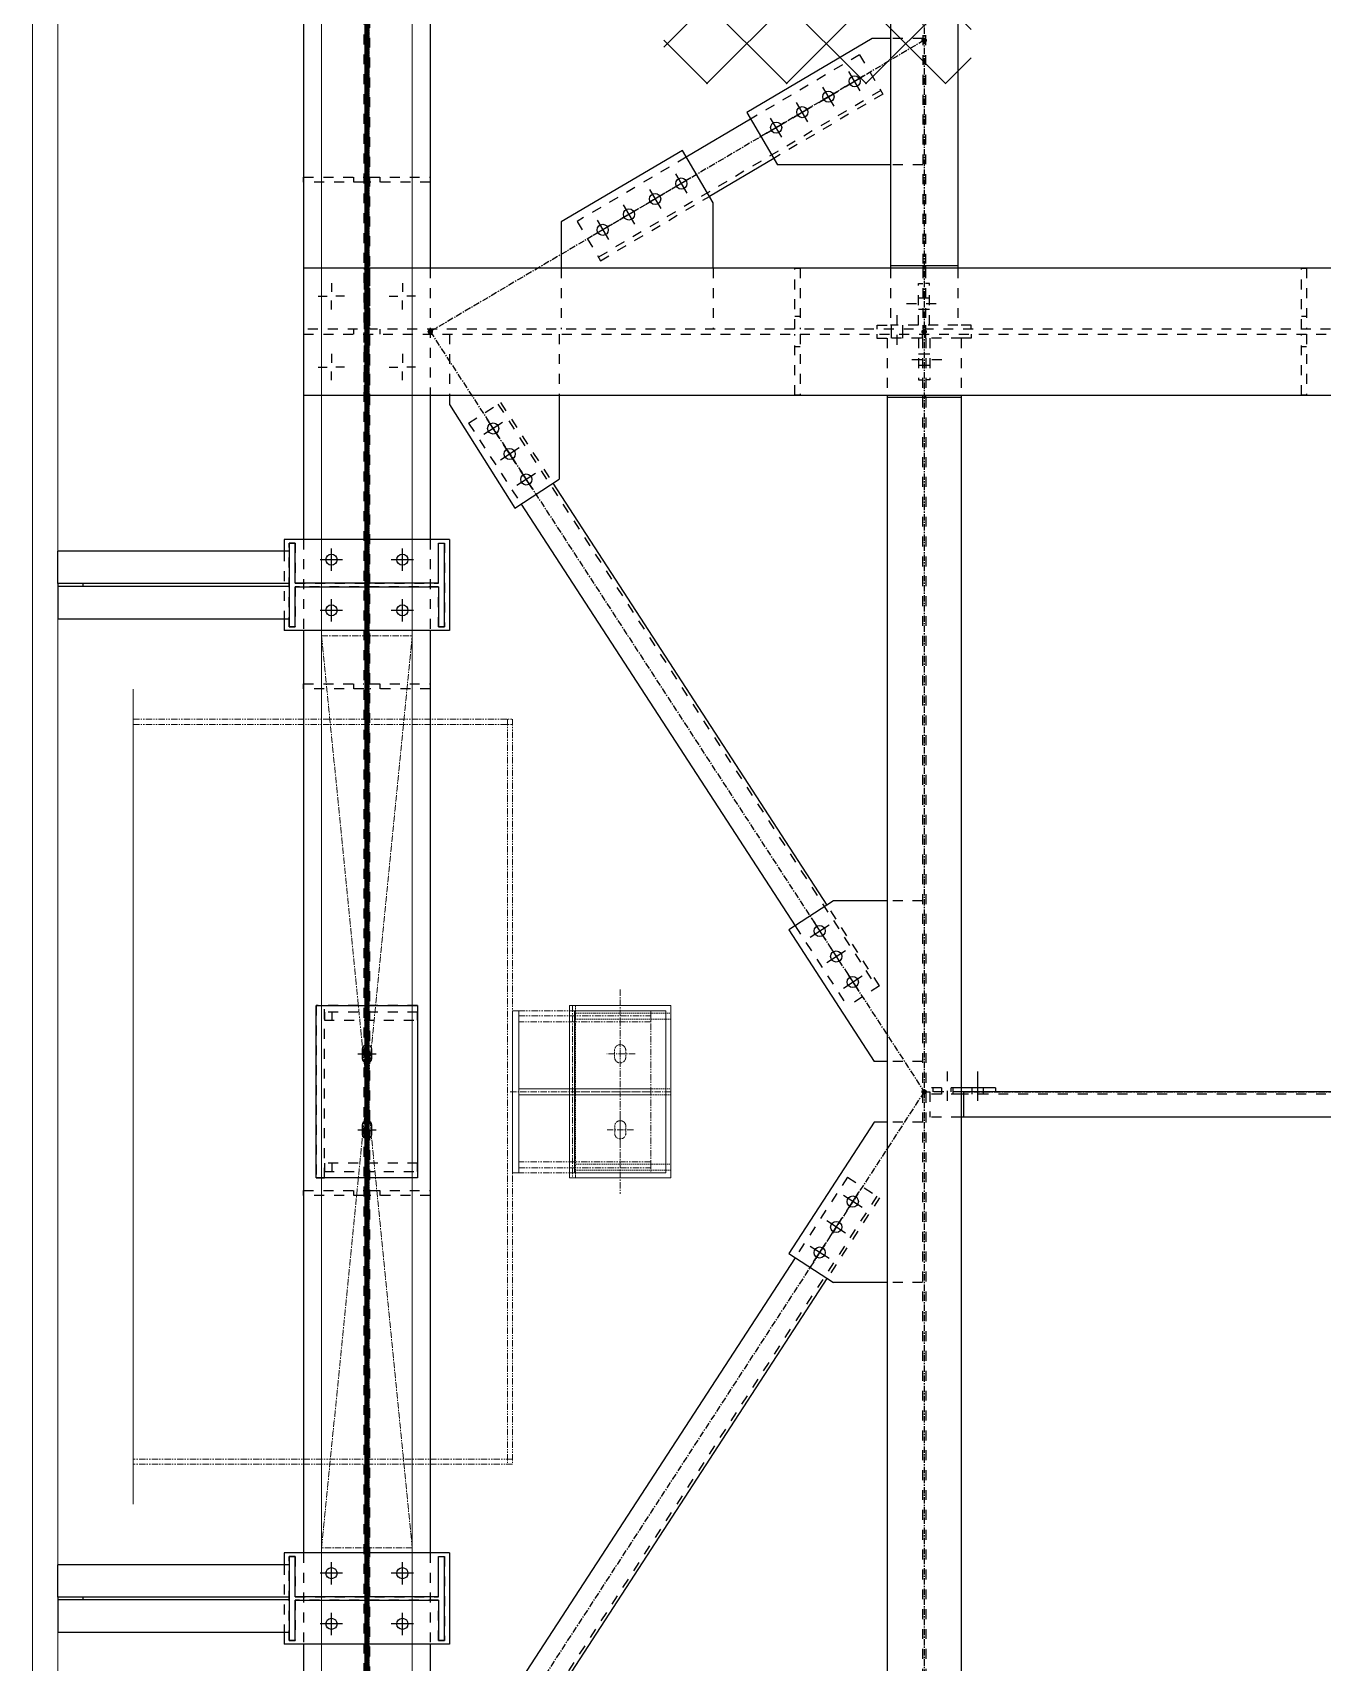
# Model space of a CAD drawing. Header units: inches. Extents: x 209270 to 234360, y -180214 to -150194.
# Drawn here: x 216352 to 218898, y -162690 to -159474 of the extents above; entities that cross this region are included whole.
import ezdxf

# ---------------------------------------------------------------- set-up
doc = ezdxf.new("R2010")
doc.units = ezdxf.units.IN
doc.header["$LTSCALE"] = 10
doc.header["$MEASUREMENT"] = 0
for name, pattern in [('CENTER', [2, 1.25, -0.25, 0.25, -0.25]), ('DXK_LINE_DOT2', [3.9198, 1.9599, -1.9599]), ('DXK_LINE_DOT5', [7.8785, 2.979, -0.9799, 0.9799, -0.9799, 0.9799, -0.9799]), ('HIDDEN', [0.375, 0.25, -0.125]), ('PHANTOM', [2.5, 1.25, -0.25, 0.25, -0.25, 0.25, -0.25])]:
    doc.linetypes.add(name, pattern=pattern)
for name, color, linetype in [('_STR_0', 7, 'Continuous'), ('_STR_1', 7, 'Continuous'), ('_STR_2', 7, 'Continuous'), ('_STR_4', 7, 'Continuous')]:
    doc.layers.add(name, color=color, linetype=linetype)
for name, color, linetype, lineweight in [('CEN', 1, 'CENTER', 9), ('DIM.', 42, 'Continuous', 13), ('handrail', 11, 'FENCELINE1', 9), ('HIDDEN', 3, 'HIDDEN', 9), ('MAIN OBJECT', 2, 'Continuous', 18), ('PANTHOM', 8, 'PHANTOM', 0), ('Sheeting', 4, 'Continuous', 0), ('STR25', 30, 'Continuous', 5), ('STRUC-25HD', 3, 'HIDDEN', 5)]:
    doc.layers.add(name, color=color, linetype=linetype, lineweight=lineweight)
doc.linetypes.add('Amzigzag', pattern='A,0.0001,[136,arial.ttf,S=0.04,R=0,X=0,Y=0],-11', length=11.0001)
doc.linetypes.add('FENCELINE1', pattern='A,0.25,-0.1,[133,arial.ttf,S=0.1,R=0,X=-0.1,Y=0],-0.1,1', length=1.45)

# ---------------------------------------------------------------- blocks, each defined once
blk = doc.blocks.new('A$C0da2686b')
at = {"layer": 'CEN'}
for p, q in [((-89.4, -900), (89.4, 900)), ((-89.4, 900), (89.4, -900))]:
    blk.add_line(p, q, dxfattribs=at)
blk.add_lwpolyline([(-89.4, -900), (-89.4, 900), (89.4, 900), (89.4, -900)], close=True, dxfattribs=at)
blk = doc.blocks.new('A$C3120f6e4')
at = {"layer": 'CEN'}
for p, q in [((0, -100), (0, 100)), ((170, 94), (-170, 94)), ((-75, -26.2), (-75, 26)), ((75, -29.3), (75, 26.1)), ((-48.9, 0), (-101.1, 0)), ((101.1, 0), (48.9, 0))]:
    blk.add_line(p, q, dxfattribs=at)
at = {"layer": 'HIDDEN', "ltscale": 0.2, "elevation": 5435030.5}
for points in [[(-82, -11.1, -1), (-82, 10.9), (-68, 10.9, -1), (-68, -11.1)], [(68, 11.1, 1), (68, -10.9), (82, -10.9, 1), (82, 11.1)]]:
    blk.add_lwpolyline(points, format="xyb", close=True, dxfattribs=at)
at = {"layer": 'STR25', "ltscale": 0.2, "elevation": 5435030.5}
blk.add_lwpolyline([(-170, 100), (170, 100), (170, -100), (-170, -100)], close=True, dxfattribs=at)
at = {"layer": 'STRUC-25HD', "elevation": 5435030.5}
for points in [[(170, 88), (170, 100), (-170, 100), (-170, 88)], [(-143, -100), (-155, -100), (-155, 88), (-143, 88)], [(6, -100), (-6, -100), (-6, 88), (6, 88)], [(155, -100), (143, -100), (143, 88), (155, 88)]]:
    blk.add_lwpolyline(points, close=True, dxfattribs=at)
blk = doc.blocks.new('GridLine-116860372-116902 - 114867')
at = {"layer": '_STR_2', "color": 7, "linetype": 'DXK_LINE_DOT5'}
blk.add_line((217011.9, -165356.7), (217011.9, -153191), dxfattribs=at)
blk = doc.blocks.new('Part-116860372-114947 - 114867')
at = {"layer": '_STR_4', "linetype": 'Continuous'}
for points in [[(218111.9, -158267.7, -1), (218111.9, -158259.7, -1)], [(218111.9, -160067.7, -1), (218111.9, -160059.7, -1)]]:
    blk.add_hatch(color=4, dxfattribs=at).paths.add_polyline_path(points)
at = {"layer": '_STR_1', "color": 6, "linetype": 'DXK_LINE_DOT2'}
for p, q in [((218045.3, -158274.8), (218045.3, -158341.9)), ((218178.5, -158274.8), (218045.3, -158274.8)), ((218109, -158274.8), (218109, -158336.9)), ((218114.7, -158274.8), (218114.7, -158336.9)), ((218178.5, -158274.8), (218178.5, -158336.9)), ((218109, -158341.9), (218109, -159933.7)), ((218114.7, -158341.9), (218114.7, -159933.7)), ((218045.3, -159938.7), (218045.3, -160050.7)), ((218109, -159938.7), (218109, -160050.7)), ((218114.7, -159938.7), (218114.7, -160050.7)), ((218178.5, -159938.7), (218178.5, -160050.7)), ((218178.5, -160050.7), (218045.3, -160050.7))]:
    blk.add_line(p, q, dxfattribs=at)
at = {"layer": '_STR_2', "color": 2, "linetype": 'Continuous'}
for p, q in [((218045.3, -158336.9), (218045.3, -159938.7)), ((218178.5, -158341.9), (218045.3, -158341.9)), ((218109, -158336.9), (218109, -158341.9)), ((218114.7, -158336.9), (218114.7, -158341.9)), ((218178.5, -158336.9), (218178.5, -159938.7)), ((218178.5, -159933.7), (218045.3, -159933.7)), ((218109, -159933.7), (218109, -159938.7)), ((218114.7, -159933.7), (218114.7, -159938.7))]:
    blk.add_line(p, q, dxfattribs=at)
at = {"layer": '_STR_4', "color": 4, "linetype": 'CENTER'}
blk.add_line((218111.9, -158263.7), (218111.9, -160063.7), dxfattribs=at)
at = {"layer": '_STR_4', "color": 4, "linetype": 'Continuous'}
for centre in [(218111.9, -158263.7), (218111.9, -160063.7)]:
    blk.add_circle(centre, 4, dxfattribs=at)
blk = doc.blocks.new('Bolt-116860372-115976 - 114867')
at = {"layer": '_STR_1', "color": 1, "linetype": 'DXK_LINE_DOT2'}
for p, q in [((218087.7, -160118.7), (218155.7, -160118.7)), ((218100.7, -160107.7), (218108.7, -160107.7)), ((218100.7, -160129.7), (218108.7, -160129.7)), ((218108.7, -160107.7), (218115, -160107.7)), ((218108.7, -160129.7), (218115, -160129.7)), ((218115, -160107.7), (218123, -160107.7)), ((218115, -160129.7), (218123, -160129.7))]:
    blk.add_line(p, q, dxfattribs=at)
blk = doc.blocks.new('Part-116860372-157426 - 114867')
at = {"layer": '_STR_1', "color": 6, "linetype": 'DXK_LINE_DOT2'}
for p, q in [((217006.9, -159938.7), (216886.9, -159938.7)), ((216886.9, -159938.7), (216886.9, -160058.7)), ((217856.9, -159938.7), (217016.9, -159938.7)), ((218856.9, -159938.7), (217866.9, -159938.7)), ((219856.9, -159938.7), (218866.9, -159938.7)), ((216886.9, -160068.7), (216886.9, -160188.7)), ((216886.9, -160188.7), (217006.9, -160188.7)), ((217016.9, -160188.7), (217856.9, -160188.7)), ((217866.9, -160188.7), (218856.9, -160188.7)), ((218866.9, -160188.7), (219856.9, -160188.7))]:
    blk.add_line(p, q, dxfattribs=at)
blk = doc.blocks.new('Part-116860372-115975 - 114867')
at = {"layer": '_STR_1', "color": 6, "linetype": 'DXK_LINE_DOT2'}
for p, q in [((218018.7, -160068.7), (218018.7, -160076.7)), ((218108.7, -160076.7), (218108.7, -160068.7)), ((218018.7, -160076.7), (218038.7, -160076.7)), ((218100.7, -160076.7), (218100.7, -160158.7)), ((218100.7, -160158.7), (218108.7, -160158.7))]:
    blk.add_line(p, q, dxfattribs=at)
blk = doc.blocks.new('Part-116860372-114982 - 114867')
at = {"layer": '_STR_4', "linetype": 'Continuous'}
for points in [[(218111.9, -160067.7, -1), (218111.9, -160059.7, -1)], [(218111.9, -163067.7, -1), (218111.9, -163059.7, -1)]]:
    blk.add_hatch(color=4, dxfattribs=at).paths.add_polyline_path(points)
at = {"layer": '_STR_1', "color": 6, "linetype": 'DXK_LINE_DOT2'}
for p, q in [((218185.1, -160076.7), (218038.7, -160076.7)), ((218038.7, -160076.7), (218038.7, -160188.7)), ((218108.7, -160076.7), (218108.7, -160188.7)), ((218115, -160076.7), (218115, -160193.7)), ((218185.1, -160076.7), (218185.1, -160188.7)), ((218108.7, -160193.7), (218108.7, -162944.2)), ((218115, -160193.7), (218115, -162944.2)), ((218038.7, -162949.2), (218038.7, -163049.7)), ((218108.7, -163049.7), (218108.7, -162949.2)), ((218115, -162949.2), (218115, -163049.7)), ((218185.1, -162949.2), (218185.1, -163049.7)), ((218185.1, -163049.7), (218038.7, -163049.7))]:
    blk.add_line(p, q, dxfattribs=at)
at = {"layer": '_STR_2', "color": 2, "linetype": 'Continuous'}
for p, q in [((218038.7, -160188.7), (218038.7, -162949.2)), ((218185.1, -160193.7), (218038.7, -160193.7)), ((218108.7, -160188.7), (218108.7, -160193.7)), ((218115, -160193.7), (218115, -160188.7)), ((218185.1, -160188.7), (218185.1, -162949.2)), ((218185.1, -162944.2), (218038.7, -162944.2)), ((218108.7, -162944.2), (218108.7, -162949.2)), ((218115, -162944.2), (218115, -162949.2))]:
    blk.add_line(p, q, dxfattribs=at)
at = {"layer": '_STR_4', "color": 4, "linetype": 'CENTER'}
blk.add_line((218111.9, -160063.7), (218111.9, -163063.7), dxfattribs=at)
at = {"layer": '_STR_4', "color": 4, "linetype": 'Continuous'}
for centre in [(218111.9, -160063.7), (218111.9, -163063.7)]:
    blk.add_circle(centre, 4, dxfattribs=at)
blk = doc.blocks.new('Bolt-116860372-157446 - 114867')
at = {"layer": '_STR_2', "color": 1, "linetype": 'Continuous'}
for p, q in [((216963.9, -160513.7), (216919.9, -160513.7)), ((216941.9, -160535.7), (216941.9, -160491.7)), ((217103.9, -160513.7), (217059.9, -160513.7)), ((217081.9, -160535.7), (217081.9, -160491.7)), ((216963.9, -160613.7), (216919.9, -160613.7)), ((216941.9, -160635.7), (216941.9, -160591.7)), ((217103.9, -160613.7), (217059.9, -160613.7)), ((217081.9, -160635.7), (217081.9, -160591.7))]:
    blk.add_line(p, q, dxfattribs=at)
for centre in [(216941.9, -160513.7), (217081.9, -160513.7), (216941.9, -160613.7), (217081.9, -160613.7)]:
    blk.add_circle(centre, 11, dxfattribs=at)
blk = doc.blocks.new('Part-116860372-149920 - 114867')
at = {"layer": '_STR_1', "color": 6, "linetype": 'DXK_LINE_DOT2'}
for p, q in [((217856.9, -160058.7), (217856.9, -159938.7)), ((217856.9, -159938.7), (217866.9, -159938.7)), ((217866.9, -159938.7), (217866.9, -160058.7)), ((217866.9, -160033.7), (217856.9, -160033.7))]:
    blk.add_line(p, q, dxfattribs=at)
blk = doc.blocks.new('Part-116860372-115030 - 114867')
at = {"layer": '_STR_4', "linetype": 'Continuous'}
for points in [[(218111.9, -161567.7, -1), (218111.9, -161559.7, -1)], [(219211.9, -161567.7, -1), (219211.9, -161559.7, -1)]]:
    blk.add_hatch(color=4, dxfattribs=at).paths.add_polyline_path(points)
at = {"layer": '_STR_1', "color": 6, "linetype": 'DXK_LINE_DOT2'}
for p, q in [((218123, -161563.7), (218123, -161613.7)), ((218190.1, -161563.7), (218123, -161563.7)), ((218185.1, -161568.7), (218123, -161568.7)), ((219140.3, -161568.7), (218190.1, -161568.7)), ((219140.3, -161563.7), (219201, -161563.7)), ((219201, -161568.7), (219145.3, -161568.7)), ((219201, -161563.7), (219201, -161613.7)), ((218185.1, -161613.7), (218123, -161613.7)), ((219201, -161613.7), (219145.3, -161613.7))]:
    blk.add_line(p, q, dxfattribs=at)
at = {"layer": '_STR_2', "color": 2, "linetype": 'Continuous'}
for p, q in [((218190.1, -161568.7), (218185.1, -161568.7)), ((219140.3, -161563.7), (218190.1, -161563.7)), ((218190.1, -161613.7), (218190.1, -161563.7)), ((219140.3, -161563.7), (219140.3, -161613.7)), ((219145.3, -161568.7), (219140.3, -161568.7)), ((219145.3, -161613.7), (218185.1, -161613.7))]:
    blk.add_line(p, q, dxfattribs=at)
at = {"layer": '_STR_4', "color": 4, "linetype": 'CENTER'}
for p, q in [((218111.9, -161563.7), (218123, -161563.7)), ((218190.1, -161563.7), (219140.3, -161563.7)), ((219201, -161563.7), (219211.9, -161563.7))]:
    blk.add_line(p, q, dxfattribs=at)
at = {"layer": '_STR_4', "color": 4, "linetype": 'Continuous'}
for centre in [(218111.9, -161563.7), (219211.9, -161563.7)]:
    blk.add_circle(centre, 4, dxfattribs=at)
blk = doc.blocks.new('Part-116860372-115078 - 114867')
at = {"layer": '_STR_4', "linetype": 'Continuous'}
for points in [[(218111.9, -161567.7, -1), (218111.9, -161559.7, -1)], [(217136.9, -163067.7, -1), (217136.9, -163059.7, -1)]]:
    blk.add_hatch(color=4, dxfattribs=at).paths.add_polyline_path(points)
at = {"layer": '_STR_1', "color": 6, "linetype": 'DXK_LINE_DOT2'}
for p, q in [((217960.8, -161731.9), (217857.2, -161891.2)), ((217960.8, -161731.9), (218023.7, -161772.8)), ((218018.6, -161769.5), (217263.7, -162930.9)), ((218023.7, -161772.8), (217920.1, -161932.1)), ((217309.4, -162734), (217205.9, -162893.3)), ((217268.7, -162934.2), (217372.3, -162774.9)), ((217268.7, -162934.2), (217205.9, -162893.3))]:
    blk.add_line(p, q, dxfattribs=at)
at = {"layer": '_STR_2', "color": 2, "linetype": 'Continuous'}
for p, q in [((217857.2, -161891.2), (217309.4, -162734)), ((217920.1, -161932.1), (217372.3, -162774.9))]:
    blk.add_line(p, q, dxfattribs=at)
at = {"layer": '_STR_4', "color": 4, "linetype": 'CENTER'}
blk.add_line((218111.9, -161563.7), (217136.9, -163063.7), dxfattribs=at)
at = {"layer": '_STR_4', "color": 4, "linetype": 'Continuous'}
for centre in [(218111.9, -161563.7), (217136.9, -163063.7)]:
    blk.add_circle(centre, 4, dxfattribs=at)
blk = doc.blocks.new('Part-116860372-115079 - 114867')
at = {"layer": '_STR_4', "linetype": 'Continuous'}
for points in [[(217136.9, -160067.7, -1), (217136.9, -160059.7, -1)], [(218111.9, -161567.7, -1), (218111.9, -161559.7, -1)]]:
    blk.add_hatch(color=4, dxfattribs=at).paths.add_polyline_path(points)
at = {"layer": '_STR_1', "color": 6, "linetype": 'DXK_LINE_DOT2'}
for p, q in [((217212.7, -160244.6), (217275.6, -160203.7)), ((217270.5, -160207), (218018.6, -161357.9)), ((217275.6, -160203.7), (217379.1, -160363)), ((217212.7, -160244.6), (217316.2, -160403.9)), ((218023.7, -161354.6), (217920.1, -161195.3)), ((217857.2, -161236.2), (217960.8, -161395.5)), ((218023.7, -161354.6), (217960.8, -161395.5))]:
    blk.add_line(p, q, dxfattribs=at)
at = {"layer": '_STR_2', "color": 2, "linetype": 'Continuous'}
for p, q in [((217379.1, -160363), (217920.1, -161195.3)), ((217316.2, -160403.9), (217857.2, -161236.2))]:
    blk.add_line(p, q, dxfattribs=at)
at = {"layer": '_STR_4', "color": 4, "linetype": 'CENTER'}
blk.add_line((217136.9, -160063.7), (218111.9, -161563.7), dxfattribs=at)
at = {"layer": '_STR_4', "color": 4, "linetype": 'Continuous'}
for centre in [(217136.9, -160063.7), (218111.9, -161563.7)]:
    blk.add_circle(centre, 4, dxfattribs=at)
blk = doc.blocks.new('Part-116860372-115106 - 114867')
at = {"layer": '_STR_4', "linetype": 'Continuous'}
for points in [[(218111.9, -159492.7, -1), (218111.9, -159484.7, -1)], [(217136.9, -160067.7, -1), (217136.9, -160059.7, -1)]]:
    blk.add_hatch(color=4, dxfattribs=at).paths.add_polyline_path(points)
at = {"layer": '_STR_1', "color": 6, "linetype": 'DXK_LINE_DOT2'}
for p, q in [((217984.5, -159517.3), (217769.2, -159644.3)), ((217984.5, -159517.3), (218030.3, -159594.9)), ((218026.2, -159588), (217468.6, -159916.8)), ((218030.3, -159594.9), (217814.9, -159721.9)), ((217642.3, -159719.2), (217427, -159846.2)), ((217472.7, -159923.7), (217688, -159796.7)), ((217427, -159846.2), (217472.7, -159923.7))]:
    blk.add_line(p, q, dxfattribs=at)
at = {"layer": '_STR_2', "color": 2, "linetype": 'Continuous'}
for p, q in [((217769.2, -159644.3), (217642.3, -159719.2)), ((217814.9, -159721.9), (217688, -159796.7))]:
    blk.add_line(p, q, dxfattribs=at)
at = {"layer": '_STR_4', "color": 4, "linetype": 'CENTER'}
blk.add_line((218111.9, -159488.7), (217136.9, -160063.7), dxfattribs=at)
at = {"layer": '_STR_4', "color": 4, "linetype": 'Continuous'}
for centre in [(218111.9, -159488.7), (217136.9, -160063.7)]:
    blk.add_circle(centre, 4, dxfattribs=at)
blk = doc.blocks.new('Part-116860372-115112 - 114867')
at = {"layer": '_STR_2', "color": 2, "linetype": 'Continuous'}
for p, q in [((216886.9, -159938.7), (216886.9, -160188.7)), ((225381.9, -159938.7), (216886.9, -159938.7)), ((216886.9, -160188.7), (223004.9, -160188.7))]:
    blk.add_line(p, q, dxfattribs=at)
blk = doc.blocks.new('Part-116860372-115114 - 114867')
at = {"layer": '_STR_1', "color": 6, "linetype": 'DXK_LINE_DOT2'}
for p, q in [((225381.9, -160058.7), (216886.9, -160058.7)), ((216886.9, -160058.7), (216886.9, -160068.7)), ((216886.9, -160068.7), (225381.9, -160068.7))]:
    blk.add_line(p, q, dxfattribs=at)
blk = doc.blocks.new('Part-116860372-115137 - 114867')
at = {"layer": '_STR_4', "linetype": 'Continuous'}
blk.add_hatch(color=4, dxfattribs=at).paths.add_polyline_path([(217011.9, -160567.7, -1), (217011.9, -160559.7, -1)])
at = {"layer": '_STR_1', "color": 6, "linetype": 'DXK_LINE_DOT2'}
for p, q in [((216858.6, -160646.5), (216858.6, -160480.8)), ((216858.6, -160480.8), (216870.4, -160480.8)), ((216870.4, -160480.8), (216870.4, -160560.3)), ((217153.4, -160560.3), (217153.4, -160480.8)), ((217153.4, -160480.8), (217165.2, -160480.8)), ((217165.2, -160480.8), (217165.2, -160646.5)), ((216870.4, -160560.3), (217153.4, -160560.3)), ((217153.4, -160567), (216870.4, -160567)), ((216870.4, -160567), (216870.4, -160646.5)), ((217153.4, -160646.5), (217153.4, -160567)), ((216870.4, -160646.5), (216858.6, -160646.5)), ((217165.2, -160646.5), (217153.4, -160646.5))]:
    blk.add_line(p, q, dxfattribs=at)
at = {"layer": '_STR_2', "color": 2, "linetype": 'Continuous'}
for p, q in [((216870.4, -160480.8), (216858.6, -160480.8)), ((216858.6, -160480.8), (216858.6, -160646.5)), ((216870.4, -160560.3), (216870.4, -160480.8)), ((217153.4, -160560.3), (217153.4, -160480.8)), ((217153.4, -160480.8), (217165.2, -160480.8)), ((217165.2, -160646.5), (217165.2, -160480.8)), ((217153.4, -160560.3), (216870.4, -160560.3)), ((216870.4, -160646.5), (216870.4, -160567)), ((216870.4, -160567), (217153.4, -160567)), ((217153.4, -160567), (217153.4, -160646.5)), ((216858.6, -160646.5), (216870.4, -160646.5)), ((217153.4, -160646.5), (217165.2, -160646.5))]:
    blk.add_line(p, q, dxfattribs=at)
at = {"layer": '_STR_4', "color": 4, "linetype": 'CENTER'}
blk.add_line((217011.9, -160563.7), (217011.9, -160563.7), dxfattribs=at)
at = {"layer": '_STR_4', "color": 4, "linetype": 'Continuous'}
blk.add_circle((217011.9, -160563.7), 4, dxfattribs=at)
blk = doc.blocks.new('Part-116860372-115138 - 114867')
at = {"layer": '_STR_4', "linetype": 'Continuous'}
blk.add_hatch(color=4, dxfattribs=at).paths.add_polyline_path([(217011.9, -162567.7, -1), (217011.9, -162559.7, -1)])
at = {"layer": '_STR_1', "color": 6, "linetype": 'DXK_LINE_DOT2'}
for p, q in [((216858.6, -162646.5), (216858.6, -162480.8)), ((216858.6, -162480.8), (216870.4, -162480.8)), ((216870.4, -162480.8), (216870.4, -162560.3)), ((217153.4, -162560.3), (217153.4, -162480.8)), ((217153.4, -162480.8), (217165.2, -162480.8)), ((217165.2, -162480.8), (217165.2, -162646.5)), ((216870.4, -162560.3), (217153.4, -162560.3)), ((217153.4, -162567), (216870.4, -162567)), ((216870.4, -162567), (216870.4, -162646.5)), ((217153.4, -162646.5), (217153.4, -162567)), ((216870.4, -162646.5), (216858.6, -162646.5)), ((217165.2, -162646.5), (217153.4, -162646.5))]:
    blk.add_line(p, q, dxfattribs=at)
at = {"layer": '_STR_2', "color": 2, "linetype": 'Continuous'}
for p, q in [((216870.4, -162480.8), (216858.6, -162480.8)), ((216858.6, -162480.8), (216858.6, -162646.5)), ((216870.4, -162560.3), (216870.4, -162480.8)), ((217153.4, -162560.3), (217153.4, -162480.8)), ((217153.4, -162480.8), (217165.2, -162480.8)), ((217165.2, -162646.5), (217165.2, -162480.8)), ((217153.4, -162560.3), (216870.4, -162560.3)), ((216870.4, -162646.5), (216870.4, -162567)), ((216870.4, -162567), (217153.4, -162567)), ((217153.4, -162567), (217153.4, -162646.5)), ((216858.6, -162646.5), (216870.4, -162646.5)), ((217153.4, -162646.5), (217165.2, -162646.5))]:
    blk.add_line(p, q, dxfattribs=at)
at = {"layer": '_STR_4', "color": 4, "linetype": 'CENTER'}
blk.add_line((217011.9, -162563.7), (217011.9, -162563.7), dxfattribs=at)
at = {"layer": '_STR_4', "color": 4, "linetype": 'Continuous'}
blk.add_circle((217011.9, -162563.7), 4, dxfattribs=at)
blk = doc.blocks.new('Part-116860372-116307 - 114867')
at = {"layer": '_STR_1', "color": 6, "linetype": 'DXK_LINE_DOT2'}
for p, q in [((218109, -159485.2), (218045.3, -159485.2)), ((218109, -159734.8), (218045.3, -159734.8))]:
    blk.add_line(p, q, dxfattribs=at)
at = {"layer": '_STR_2', "color": 2, "linetype": 'Continuous'}
for p, q in [((218009.6, -159485.2), (217761.6, -159631.4)), ((218045.3, -159485.2), (218009.6, -159485.2)), ((217761.6, -159631.4), (217822.5, -159734.8)), ((218045.3, -159734.8), (217822.5, -159734.8))]:
    blk.add_line(p, q, dxfattribs=at)
blk = doc.blocks.new('Part-116860372-157457 - 114867')
at = {"layer": '_STR_1', "color": 6, "linetype": 'DXK_LINE_DOT2'}
for p, q in [((217111.9, -161393.7), (216911.9, -161393.7)), ((216911.9, -161393.7), (216911.9, -161733.7)), ((217111.9, -161393.7), (217111.9, -161733.7)), ((217111.9, -161733.7), (216911.9, -161733.7))]:
    blk.add_line(p, q, dxfattribs=at)
blk = doc.blocks.new('Part-116860372-115979 - 114867')
at = {"layer": '_STR_1', "color": 6, "linetype": 'DXK_LINE_DOT2'}
for p, q in [((218101, -160050.7), (218101, -159968.7)), ((218101, -159968.7), (218109, -159968.7)), ((218019, -160058.7), (218019, -160050.7)), ((218019, -160050.7), (218045.3, -160050.7)), ((218109, -160050.7), (218109, -160058.7))]:
    blk.add_line(p, q, dxfattribs=at)
blk = doc.blocks.new('Part-116860372-149919 - 114867')
at = {"layer": '_STR_1', "color": 6, "linetype": 'DXK_LINE_DOT2'}
for p, q in [((218856.9, -160188.7), (218856.9, -160068.7)), ((218866.9, -160068.7), (218866.9, -160188.7)), ((218866.9, -160093.7), (218856.9, -160093.7)), ((218866.9, -160188.7), (218856.9, -160188.7))]:
    blk.add_line(p, q, dxfattribs=at)
blk = doc.blocks.new('Part-116860372-154700 - 114867')
at = {"layer": '_STR_2', "color": 2, "linetype": 'Continuous'}
for p, q in [((216401.9, -162560.8), (216401.9, -162497.1)), ((216858.6, -162497.1), (216401.9, -162497.1)), ((216858.6, -162560.8), (216401.9, -162560.8)), ((216401.9, -162560.8), (216401.9, -162630.3)), ((216858.6, -162566.5), (216401.9, -162566.5)), ((216451.9, -162566.5), (216451.9, -162560.8)), ((216401.9, -162630.3), (216858.6, -162630.3))]:
    blk.add_line(p, q, dxfattribs=at)
blk = doc.blocks.new('Part-116860372-157460 - 114867')
at = {"layer": '_STR_1', "color": 6, "linetype": 'DXK_LINE_DOT2'}
for p, q in [((217017.9, -161758.7), (217136.9, -161758.7)), ((217136.9, -161768.7), (217017.9, -161768.7)), ((217037.9, -161768.7), (217037.9, -161758.7)), ((217136.9, -161758.7), (217136.9, -161768.7))]:
    blk.add_line(p, q, dxfattribs=at)
blk = doc.blocks.new('Part-116860372-116334 - 114867')
at = {"layer": '_STR_1', "color": 6, "linetype": 'DXK_LINE_DOT2'}
for p, q in [((217395.6, -159938.7), (217395.6, -160058.7)), ((217695.6, -159938.7), (217695.6, -160058.7))]:
    blk.add_line(p, q, dxfattribs=at)
at = {"layer": '_STR_2', "color": 2, "linetype": 'Continuous'}
for p, q in [((217634.7, -159706.2), (217395.6, -159847.2)), ((217695.6, -159809.6), (217634.7, -159706.2)), ((217695.6, -159938.7), (217695.6, -159809.6)), ((217395.6, -159847.2), (217395.6, -159938.7))]:
    blk.add_line(p, q, dxfattribs=at)
blk = doc.blocks.new('Part-116860372-115645 - 114867')
at = {"layer": '_STR_1', "color": 6, "linetype": 'DXK_LINE_DOT2'}
for p, q in [((218185.1, -161555.7), (218115, -161555.7)), ((218130, -161563.7), (218130, -161555.7)), ((218165, -161563.7), (218165, -161555.7))]:
    blk.add_line(p, q, dxfattribs=at)
at = {"layer": '_STR_2', "color": 2, "linetype": 'Continuous'}
for p, q in [((218253, -161555.7), (218185.1, -161555.7)), ((218190.1, -161563.7), (218185.1, -161563.7)), ((218253, -161555.7), (218253, -161563.7))]:
    blk.add_line(p, q, dxfattribs=at)
blk = doc.blocks.new('Bolt-116860372-115646 - 114867')
at = {"layer": '_STR_1', "color": 1, "linetype": 'DXK_LINE_DOT2'}
for p, q in [((218158, -161581.7), (218158, -161523.7)), ((218147, -161563.7), (218147, -161555.7)), ((218147, -161568.7), (218147, -161563.7)), ((218169, -161563.7), (218169, -161555.7)), ((218169, -161568.7), (218169, -161563.7))]:
    blk.add_line(p, q, dxfattribs=at)
at = {"layer": '_STR_2', "color": 1, "linetype": 'Continuous'}
for p, q in [((218218, -161581.7), (218218, -161523.7)), ((218207, -161563.7), (218207, -161555.7)), ((218207, -161568.7), (218207, -161563.7)), ((218229, -161563.7), (218229, -161555.7)), ((218229, -161568.7), (218229, -161563.7))]:
    blk.add_line(p, q, dxfattribs=at)
blk = doc.blocks.new('Bolt-116860372-116308 - 114867')
at = {"layer": '_STR_2', "color": 1, "linetype": 'Continuous'}
for p, q in [((217985.9, -159588.5), (217963.5, -159550.6)), ((217904.1, -159611.2), (217942, -159588.9)), ((217934.2, -159619), (217911.9, -159581.1)), ((217955.8, -159580.7), (217993.7, -159558.4)), ((217852.4, -159641.7), (217890.3, -159619.4)), ((217882.5, -159649.5), (217860.2, -159611.6)), ((217800.7, -159672.2), (217838.6, -159649.8)), ((217830.8, -159680), (217808.5, -159642.1))]:
    blk.add_line(p, q, dxfattribs=at)
for centre in [(217923, -159600), (217974.7, -159569.6), (217871.3, -159630.5), (217819.7, -159661)]:
    blk.add_circle(centre, 11, dxfattribs=at)
blk = doc.blocks.new('Part-116860372-116340 - 114867')
at = {"layer": '_STR_1', "color": 6, "linetype": 'DXK_LINE_DOT2'}
for p, q in [((218108.7, -161187.1), (218038.7, -161187.1)), ((218108.7, -161504), (218038.7, -161504))]:
    blk.add_line(p, q, dxfattribs=at)
at = {"layer": '_STR_2', "color": 2, "linetype": 'Continuous'}
for p, q in [((217932.7, -161187.1), (217844.7, -161244.3)), ((218038.7, -161187.1), (217932.7, -161187.1)), ((217844.7, -161244.3), (218012.9, -161504)), ((218038.7, -161504), (218012.9, -161504))]:
    blk.add_line(p, q, dxfattribs=at)
blk = doc.blocks.new('Part-116860372-157357 - 114867')
at = {"layer": '_STR_2', "color": 2, "linetype": 'Continuous'}
for p, q in [((216911.9, -161393.7), (217111.9, -161393.7)), ((216911.9, -161733.7), (216911.9, -161393.7)), ((217111.9, -161393.7), (217111.9, -161733.7)), ((217111.9, -161733.7), (216911.9, -161733.7))]:
    blk.add_line(p, q, dxfattribs=at)
blk = doc.blocks.new('Part-116860372-115974 - 114867')
at = {"layer": '_STR_1', "color": 6, "linetype": 'DXK_LINE_DOT2'}
for p, q in [((218115, -160076.7), (218115, -160068.7)), ((218205, -160068.7), (218205, -160076.7)), ((218123, -160076.7), (218123, -160158.7)), ((218205, -160076.7), (218185.1, -160076.7)), ((218123, -160158.7), (218115, -160158.7))]:
    blk.add_line(p, q, dxfattribs=at)
blk = doc.blocks.new('Bolt-116860372-115977 - 114867')
at = {"layer": '_STR_1', "color": 1, "linetype": 'DXK_LINE_DOT2'}
for p, q in [((218058.7, -160089.7), (218058.7, -160016.7)), ((218047.7, -160058.7), (218047.7, -160050.7)), ((218047.7, -160068.7), (218047.7, -160058.7)), ((218047.7, -160076.7), (218047.7, -160068.7)), ((218069.7, -160058.7), (218069.7, -160050.7)), ((218069.7, -160068.7), (218069.7, -160058.7)), ((218069.7, -160076.7), (218069.7, -160068.7))]:
    blk.add_line(p, q, dxfattribs=at)
blk = doc.blocks.new('Part-116860372-115980 - 114867')
at = {"layer": '_STR_1', "color": 6, "linetype": 'DXK_LINE_DOT2'}
for p, q in [((218122.7, -159968.7), (218114.7, -159968.7)), ((218122.7, -160050.7), (218122.7, -159968.7)), ((218114.7, -160050.7), (218114.7, -160058.7)), ((218204.7, -160050.7), (218178.5, -160050.7)), ((218204.7, -160058.7), (218204.7, -160050.7))]:
    blk.add_line(p, q, dxfattribs=at)
blk = doc.blocks.new('Bolt-116860372-115981 - 114867')
at = {"layer": '_STR_1', "color": 1, "linetype": 'DXK_LINE_DOT2'}
for p, q in [((218109, -159997.7), (218101, -159997.7)), ((218114.7, -159997.7), (218109, -159997.7)), ((218122.7, -159997.7), (218114.7, -159997.7)), ((218135.7, -160008.7), (218067.7, -160008.7)), ((218109, -160019.7), (218101, -160019.7)), ((218114.7, -160019.7), (218109, -160019.7)), ((218122.7, -160019.7), (218114.7, -160019.7))]:
    blk.add_line(p, q, dxfattribs=at)
blk = doc.blocks.new('Part-116860372-149894 - 114867')
at = {"layer": '_STR_1', "color": 6, "linetype": 'DXK_LINE_DOT2'}
for p, q in [((217006.9, -160188.7), (217006.9, -160068.7)), ((217016.9, -160068.7), (217016.9, -160188.7)), ((217016.9, -160093.7), (217006.9, -160093.7)), ((217016.9, -160188.7), (217006.9, -160188.7))]:
    blk.add_line(p, q, dxfattribs=at)
blk = doc.blocks.new('Part-116860372-116337 - 114867')
at = {"layer": '_STR_1', "color": 6, "linetype": 'DXK_LINE_DOT2'}
for p, q in [((217174.8, -160068.7), (217174.8, -160188.7)), ((217391.7, -160068.7), (217391.7, -160188.7))]:
    blk.add_line(p, q, dxfattribs=at)
at = {"layer": '_STR_2', "color": 2, "linetype": 'Continuous'}
for p, q in [((217174.8, -160188.7), (217174.8, -160207.2)), ((217391.7, -160188.7), (217391.7, -160354.8)), ((217174.8, -160207.2), (217303.7, -160412)), ((217303.7, -160412), (217391.7, -160354.8))]:
    blk.add_line(p, q, dxfattribs=at)
blk = doc.blocks.new('Bolt-116860372-116341 - 114867')
at = {"layer": '_STR_2', "color": 1, "linetype": 'Continuous'}
for p, q in [((217893.7, -161228), (217917.6, -161264.9)), ((217887.2, -161258.4), (217924.1, -161234.4)), ((217919.9, -161308.7), (217956.8, -161284.8)), ((217926.4, -161278.3), (217950.3, -161315.2)), ((217952.6, -161359), (217989.5, -161335.1)), ((217959.1, -161328.6), (217983, -161365.5))]:
    blk.add_line(p, q, dxfattribs=at)
for centre in [(217905.6, -161246.4), (217938.3, -161296.7), (217971, -161347.1)]:
    blk.add_circle(centre, 11, dxfattribs=at)
blk = doc.blocks.new('Part-116860372-149918 - 114867')
at = {"layer": '_STR_1', "color": 6, "linetype": 'DXK_LINE_DOT2'}
for p, q in [((218856.9, -160058.7), (218856.9, -159938.7)), ((218856.9, -159938.7), (218866.9, -159938.7)), ((218866.9, -159938.7), (218866.9, -160058.7)), ((218866.9, -160033.7), (218856.9, -160033.7))]:
    blk.add_line(p, q, dxfattribs=at)
blk = doc.blocks.new('Bolt-116860372-116335 - 114867')
at = {"layer": '_STR_2', "color": 1, "linetype": 'Continuous'}
for p, q in [((217651.4, -159760.2), (217613.5, -159782.6)), ((217621.3, -159752.5), (217643.6, -159790.4)), ((217517.9, -159813.4), (217540.3, -159851.3)), ((217599.7, -159790.7), (217561.8, -159813.1)), ((217569.6, -159782.9), (217592, -159820.8)), ((217466.3, -159843.9), (217488.6, -159881.8)), ((217548.1, -159821.2), (217510.2, -159843.5)), ((217496.4, -159851.7), (217458.5, -159874))]:
    blk.add_line(p, q, dxfattribs=at)
for centre in [(217632.5, -159771.4), (217580.8, -159801.9), (217529.1, -159832.4), (217477.4, -159862.8)]:
    blk.add_circle(centre, 11, dxfattribs=at)
blk = doc.blocks.new('Bolt-116860372-116338 - 114867')
at = {"layer": '_STR_2', "color": 1, "linetype": 'Continuous'}
for p, q in [((217279.6, -160242.8), (217242.7, -160266.8)), ((217273.1, -160273.3), (217249.1, -160236.4)), ((217312.2, -160293.1), (217275.4, -160317.1)), ((217305.8, -160323.6), (217281.8, -160286.7)), ((217344.9, -160343.5), (217308.1, -160367.4)), ((217338.5, -160373.9), (217314.5, -160337))]:
    blk.add_line(p, q, dxfattribs=at)
for centre in [(217261.1, -160254.8), (217293.8, -160305.1), (217326.5, -160355.4)]:
    blk.add_circle(centre, 11, dxfattribs=at)
blk = doc.blocks.new('Part-116860372-116343 - 114867')
at = {"layer": '_STR_1', "color": 6, "linetype": 'DXK_LINE_DOT2'}
for p, q in [((218108.7, -161623.4), (218038.7, -161623.4)), ((218108.7, -161940.3), (218038.7, -161940.3))]:
    blk.add_line(p, q, dxfattribs=at)
at = {"layer": '_STR_2', "color": 2, "linetype": 'Continuous'}
for p, q in [((218012.9, -161623.4), (217844.7, -161883)), ((218038.7, -161623.4), (218012.9, -161623.4)), ((217844.7, -161883), (217932.7, -161940.3)), ((218038.7, -161940.3), (217932.7, -161940.3))]:
    blk.add_line(p, q, dxfattribs=at)
blk = doc.blocks.new('Bolt-116860372-116344 - 114867')
at = {"layer": '_STR_2', "color": 1, "linetype": 'Continuous'}
for p, q in [((217989.5, -161792.3), (217952.6, -161768.3)), ((217959.1, -161798.8), (217983, -161761.9)), ((217956.8, -161842.6), (217919.9, -161818.6)), ((217926.4, -161849.1), (217950.3, -161812.2)), ((217924.1, -161892.9), (217887.2, -161868.9)), ((217893.7, -161899.4), (217917.6, -161862.5))]:
    blk.add_line(p, q, dxfattribs=at)
for centre in [(217971, -161780.3), (217938.3, -161830.6), (217905.6, -161880.9)]:
    blk.add_circle(centre, 11, dxfattribs=at)
blk = doc.blocks.new('Part-116860372-149893 - 114867')
at = {"layer": '_STR_1', "color": 6, "linetype": 'DXK_LINE_DOT2'}
for p, q in [((217006.9, -160058.7), (217006.9, -159938.7)), ((217006.9, -159938.7), (217016.9, -159938.7)), ((217016.9, -159938.7), (217016.9, -160058.7)), ((217016.9, -160033.7), (217006.9, -160033.7))]:
    blk.add_line(p, q, dxfattribs=at)
blk = doc.blocks.new('Part-116860372-157443 - 114867')
at = {"layer": '_STR_1', "color": 6, "linetype": 'DXK_LINE_DOT2'}
blk.add_line((216848.6, -162497.1), (216848.6, -162630.3), dxfattribs=at)
at = {"layer": '_STR_2', "color": 2, "linetype": 'Continuous'}
for p, q in [((216848.6, -162473.7), (216848.6, -162497.1)), ((217175.2, -162473.7), (216848.6, -162473.7)), ((217175.2, -162473.7), (217175.2, -162653.7)), ((216848.6, -162630.3), (216848.6, -162653.7)), ((217175.2, -162653.7), (216848.6, -162653.7))]:
    blk.add_line(p, q, dxfattribs=at)
blk = doc.blocks.new('Part-116860372-157470 - 114867')
at = {"layer": '_STR_1', "color": 6, "linetype": 'DXK_LINE_DOT2'}
for p, q in [((217017.9, -159758.7), (217136.9, -159758.7)), ((217136.9, -159768.7), (217017.9, -159768.7)), ((217037.9, -159768.7), (217037.9, -159758.7)), ((217136.9, -159758.7), (217136.9, -159768.7))]:
    blk.add_line(p, q, dxfattribs=at)
blk = doc.blocks.new('Part-116860372-149921 - 114867')
at = {"layer": '_STR_1', "color": 6, "linetype": 'DXK_LINE_DOT2'}
for p, q in [((217856.9, -160188.7), (217856.9, -160068.7)), ((217866.9, -160068.7), (217866.9, -160188.7)), ((217866.9, -160093.7), (217856.9, -160093.7)), ((217866.9, -160188.7), (217856.9, -160188.7))]:
    blk.add_line(p, q, dxfattribs=at)
blk = doc.blocks.new('Part-116860372-154699 - 114867')
at = {"layer": '_STR_2', "color": 2, "linetype": 'Continuous'}
for p, q in [((216401.9, -160560.8), (216401.9, -160497.1)), ((216858.6, -160497.1), (216401.9, -160497.1)), ((216858.6, -160560.8), (216401.9, -160560.8)), ((216401.9, -160560.8), (216401.9, -160630.3)), ((216858.6, -160566.5), (216401.9, -160566.5)), ((216451.9, -160566.5), (216451.9, -160560.8)), ((216401.9, -160630.3), (216858.6, -160630.3))]:
    blk.add_line(p, q, dxfattribs=at)
blk = doc.blocks.new('Part-116860372-157355 - 114867')
at = {"layer": '_STR_1', "color": 6, "linetype": 'DXK_LINE_DOT2'}
for p, q in [((216911.9, -161733.7), (216911.9, -161393.7)), ((216911.9, -161393.7), (216927.9, -161393.7)), ((216927.9, -161733.7), (216927.9, -161393.7)), ((216911.9, -161733.7), (216927.9, -161733.7))]:
    blk.add_line(p, q, dxfattribs=at)
blk = doc.blocks.new('Part-116860372-157356 - 114867')
at = {"layer": '_STR_1', "color": 6, "linetype": 'DXK_LINE_DOT2'}
for p, q in [((217111.9, -161704.7), (216927.9, -161704.7)), ((216927.9, -161704.7), (216927.9, -161720.7)), ((216942.9, -161704.7), (216942.9, -161720.7)), ((217111.9, -161720.7), (217111.9, -161704.7)), ((216927.9, -161720.7), (217111.9, -161720.7))]:
    blk.add_line(p, q, dxfattribs=at)
blk = doc.blocks.new('Part-116860372-157358 - 114867')
at = {"layer": '_STR_1', "color": 6, "linetype": 'DXK_LINE_DOT2'}
for p, q in [((217111.9, -161406.7), (216927.9, -161406.7)), ((216927.9, -161406.7), (216927.9, -161422.7)), ((216942.9, -161406.7), (216942.9, -161422.7)), ((217111.9, -161422.7), (217111.9, -161406.7)), ((216927.9, -161422.7), (217111.9, -161422.7))]:
    blk.add_line(p, q, dxfattribs=at)
blk = doc.blocks.new('Bolt-116860372-157359 - 114867')
at = {"layer": '_STR_2', "color": 1, "linetype": 'Continuous'}
for p, q in [((217002.9, -161479.7), (217003.6, -161476.2)), ((217002.9, -161497.7), (217002.9, -161479.7)), ((217003.6, -161476.2), (217005.5, -161473.3)), ((217005.5, -161473.3), (217008.4, -161471.4)), ((217008.4, -161471.4), (217011.9, -161470.7)), ((217011.9, -161470.7), (217011.9, -161470.7)), ((217011.9, -161470.7), (217015.3, -161471.4)), ((217011.9, -161470.7), (217011.9, -161506.7)), ((217015.3, -161471.4), (217018.2, -161473.3)), ((217018.2, -161473.3), (217020.2, -161476.2)), ((217020.2, -161476.2), (217020.9, -161479.7)), ((217020.9, -161479.7), (217020.9, -161497.7)), ((216993.9, -161488.7), (217029.9, -161488.7)), ((217003.6, -161501.1), (217002.9, -161497.7)), ((217005.5, -161504), (217003.6, -161501.1)), ((217008.4, -161506), (217005.5, -161504)), ((217011.9, -161506.7), (217008.4, -161506)), ((217015.3, -161506), (217011.9, -161506.7)), ((217011.9, -161506.7), (217011.9, -161506.7)), ((217018.2, -161504), (217015.3, -161506)), ((217020.2, -161501.1), (217018.2, -161504)), ((217020.9, -161497.7), (217020.2, -161501.1)), ((216993.9, -161638.7), (217029.9, -161638.7)), ((217002.9, -161629.7), (217003.5, -161626.2)), ((217002.9, -161647.7), (217002.9, -161629.7)), ((217003.5, -161651.1), (217002.9, -161647.7)), ((217003.5, -161626.2), (217005.5, -161623.3)), ((217005.5, -161623.3), (217008.4, -161621.4)), ((217008.4, -161621.4), (217011.9, -161620.7)), ((217011.9, -161620.7), (217011.9, -161620.7)), ((217011.9, -161620.7), (217015.3, -161621.4)), ((217011.9, -161620.7), (217011.9, -161656.7)), ((217015.3, -161621.4), (217018.2, -161623.3)), ((217018.2, -161623.3), (217020.2, -161626.2)), ((217020.2, -161626.2), (217020.9, -161629.7)), ((217020.9, -161647.7), (217020.2, -161651.1)), ((217020.9, -161629.7), (217020.9, -161647.7)), ((217005.5, -161654), (217003.5, -161651.1)), ((217008.4, -161656), (217005.5, -161654)), ((217011.9, -161656.7), (217008.4, -161656)), ((217015.3, -161656), (217011.9, -161656.7)), ((217011.9, -161656.7), (217011.9, -161656.7)), ((217018.2, -161654), (217015.3, -161656)), ((217020.2, -161651.1), (217018.2, -161654))]:
    blk.add_line(p, q, dxfattribs=at)
blk = doc.blocks.new('Part-116860372-157432 - 114867')
at = {"layer": '_STR_1', "color": 6, "linetype": 'DXK_LINE_DOT2'}
for p, q in [((217005.9, -158575.7), (217005.9, -164951.7)), ((217017.9, -158575.7), (217005.9, -158575.7)), ((217017.9, -164951.7), (217017.9, -158575.7)), ((217005.9, -164951.7), (217017.9, -164951.7))]:
    blk.add_line(p, q, dxfattribs=at)
blk = doc.blocks.new('Part-116860372-157433 - 114867')
at = {"layer": '_STR_1', "color": 6, "linetype": 'DXK_LINE_DOT2'}
for p, q in [((217136.9, -159363.7), (217136.9, -159413.7)), ((217136.9, -159938.7), (217136.9, -160188.7)), ((216886.9, -160473.7), (216886.9, -160653.7)), ((217136.9, -160473.7), (217136.9, -160653.7)), ((216886.9, -162473.7), (216886.9, -162653.7)), ((217136.9, -162473.7), (217136.9, -162653.7)), ((216886.9, -162949.2), (216886.9, -163178.2)), ((217136.9, -162949.2), (217136.9, -163178.2)), ((217136.9, -164197.1), (217136.9, -164330.3))]:
    blk.add_line(p, q, dxfattribs=at)
at = {"layer": '_STR_2', "color": 2, "linetype": 'Continuous'}
for p, q in [((216886.9, -158575.7), (216886.9, -159938.7)), ((217006.9, -158575.7), (216886.9, -158575.7)), ((217136.9, -158575.7), (217016.9, -158575.7)), ((217136.9, -158575.7), (217136.9, -159363.7)), ((217136.9, -159413.7), (217136.9, -159938.7)), ((216886.9, -160188.7), (216886.9, -160473.7)), ((217136.9, -160188.7), (217136.9, -160473.7)), ((216886.9, -160653.7), (216886.9, -162473.7)), ((217136.9, -160653.7), (217136.9, -162473.7)), ((216886.9, -162653.7), (216886.9, -162949.2)), ((217136.9, -162653.7), (217136.9, -162949.2)), ((216886.9, -163178.2), (216886.9, -164951.7)), ((217136.9, -163178.2), (217136.9, -164197.1)), ((217136.9, -164330.3), (217136.9, -164951.7)), ((217006.9, -164951.7), (216886.9, -164951.7)), ((217136.9, -164951.7), (217016.9, -164951.7))]:
    blk.add_line(p, q, dxfattribs=at)
blk = doc.blocks.new('Bolt-116860372-157444 - 114867')
at = {"layer": '_STR_2', "color": 1, "linetype": 'Continuous'}
for p, q in [((216963.9, -162513.7), (216919.9, -162513.7)), ((216941.9, -162535.7), (216941.9, -162491.7)), ((217103.9, -162513.7), (217059.9, -162513.7)), ((217081.9, -162535.7), (217081.9, -162491.7)), ((216941.9, -162635.7), (216941.9, -162591.7)), ((217081.9, -162635.7), (217081.9, -162591.7)), ((216963.9, -162613.7), (216919.9, -162613.7)), ((217103.9, -162613.7), (217059.9, -162613.7))]:
    blk.add_line(p, q, dxfattribs=at)
for centre in [(216941.9, -162513.7), (217081.9, -162513.7), (216941.9, -162613.7), (217081.9, -162613.7)]:
    blk.add_circle(centre, 11, dxfattribs=at)
blk = doc.blocks.new('Part-116860372-157445 - 114867')
at = {"layer": '_STR_1', "color": 6, "linetype": 'DXK_LINE_DOT2'}
blk.add_line((216848.6, -160497.1), (216848.6, -160630.3), dxfattribs=at)
at = {"layer": '_STR_2', "color": 2, "linetype": 'Continuous'}
for p, q in [((216848.6, -160473.7), (216848.6, -160497.1)), ((217175.2, -160473.7), (216848.6, -160473.7)), ((217175.2, -160473.7), (217175.2, -160653.7)), ((216848.6, -160630.3), (216848.6, -160653.7)), ((217175.2, -160653.7), (216848.6, -160653.7))]:
    blk.add_line(p, q, dxfattribs=at)
blk = doc.blocks.new('Part-116860372-157461 - 114867')
at = {"layer": '_STR_1', "color": 6, "linetype": 'DXK_LINE_DOT2'}
for p, q in [((216886.9, -161768.7), (216886.9, -161758.7)), ((216886.9, -161758.7), (217005.9, -161758.7)), ((217005.9, -161768.7), (216886.9, -161768.7)), ((216985.9, -161768.7), (216985.9, -161758.7))]:
    blk.add_line(p, q, dxfattribs=at)
blk = doc.blocks.new('Part-116860372-157468 - 114867')
at = {"layer": '_STR_1', "color": 6, "linetype": 'DXK_LINE_DOT2'}
for p, q in [((217017.9, -160758.7), (217136.9, -160758.7)), ((217136.9, -160768.7), (217017.9, -160768.7)), ((217037.9, -160768.7), (217037.9, -160758.7)), ((217136.9, -160758.7), (217136.9, -160768.7))]:
    blk.add_line(p, q, dxfattribs=at)
blk = doc.blocks.new('Part-116860372-157469 - 114867')
at = {"layer": '_STR_1', "color": 6, "linetype": 'DXK_LINE_DOT2'}
for p, q in [((216886.9, -160768.7), (216886.9, -160758.7)), ((216886.9, -160758.7), (217005.9, -160758.7)), ((217005.9, -160768.7), (216886.9, -160768.7)), ((216985.9, -160768.7), (216985.9, -160758.7))]:
    blk.add_line(p, q, dxfattribs=at)
blk = doc.blocks.new('Part-116860372-157471 - 114867')
at = {"layer": '_STR_1', "color": 6, "linetype": 'DXK_LINE_DOT2'}
for p, q in [((216886.9, -159768.7), (216886.9, -159758.7)), ((216886.9, -159758.7), (217005.9, -159758.7)), ((217005.9, -159768.7), (216886.9, -159768.7)), ((216985.9, -159768.7), (216985.9, -159758.7))]:
    blk.add_line(p, q, dxfattribs=at)
blk = doc.blocks.new('Bolt-116860372-157477 - 114867')
at = {"layer": '_STR_2', "color": 1, "linetype": 'Continuous'}
for p, q in [((216941.9, -159967.7), (216941.9, -159985)), ((217081.9, -159967.7), (217081.9, -159985)), ((216915.9, -159993.7), (216933.2, -159993.7)), ((216941.9, -160019.7), (216941.9, -160002.4)), ((216967.9, -159993.7), (216950.5, -159993.7)), ((217055.9, -159993.7), (217073.2, -159993.7)), ((217081.9, -160019.7), (217081.9, -160002.4)), ((217107.9, -159993.7), (217090.5, -159993.7)), ((216915.9, -160133.7), (216933.2, -160133.7)), ((216941.9, -160107.7), (216941.9, -160125)), ((216967.9, -160133.7), (216950.5, -160133.7)), ((217055.9, -160133.7), (217073.2, -160133.7)), ((217081.9, -160107.7), (217081.9, -160125)), ((217107.9, -160133.7), (217090.5, -160133.7)), ((216941.9, -160159.7), (216941.9, -160142.4)), ((217081.9, -160159.7), (217081.9, -160142.4))]:
    blk.add_line(p, q, dxfattribs=at)
blk = doc.blocks.new('Part-116860372-157478 - 114867')
at = {"layer": '_STR_1', "color": 6, "linetype": 'DXK_LINE_DOT2'}
blk.add_line((217037.9, -160068.7), (217037.9, -160058.7), dxfattribs=at)
blk = doc.blocks.new('Part-116860372-157479 - 114867')
at = {"layer": '_STR_1', "color": 6, "linetype": 'DXK_LINE_DOT2'}
blk.add_line((216985.9, -160068.7), (216985.9, -160058.7), dxfattribs=at)

msp = doc.modelspace()

# ---------------------------------------------------------------- hatches: boundary and pattern name
at = {"layer": 'PANTHOM'}
h = msp.add_hatch(dxfattribs=at)
h.set_pattern_fill('ANSI37', color=256, scale=887.309452, angle=-180)
h.set_pattern_definition([(225, (321443.36, 2111774.06), (78.4278163, -78.4278163), []), (315, (321443.36, 2111774.06), (78.4278163, 78.4278163), [])])
h.paths.add_polyline_path([(218204.6, -159574.8), (218204.6, -158972.6), (217598, -158972.6), (217598, -159574.8)])

# ---------------------------------------------------------------- linework, layer by layer
at = {"layer": 'CEN'}
for p, q in [((217511.9, -161361.9), (217511.9, -161765.4)), ((217294.7, -161563.7, -53231076.1), (217572.1, -161563.7))]:
    msp.add_line(p, q, dxfattribs=at)
at = {"layer": 'CEN', "elevation": 0.8}
msp.add_lwpolyline([(217011.9, -155263.7), (228511.9, -155263.7), (228511.9, -165263.7), (217011.9, -165263.7)], close=True, dxfattribs=at)
at = {"layer": 'handrail', "const_width": 10}
msp.add_lwpolyline([(217011.9, -157988.4), (217011.9, -165263.7), (228511.9, -165263.7), (228511.9, -163968.7)], dxfattribs=at)
at = {"layer": 'HIDDEN', "elevation": 0.8}
msp.add_lwpolyline([(217007.5, -165259.3), (217007.5, -155268.1), (217016.3, -155268.1), (217016.3, -165259.3)], close=True, dxfattribs=at)
at = {"layer": 'MAIN OBJECT'}
for points, elevation in [([(216922.5, -165259.3), (216922.5, -155268.1), (217101.3, -155268.1), (217101.3, -165259.3)], 0.8), ([(217421.9, -161403.7), (217601.9, -161403.7), (217601.9, -161723.7), (217421.9, -161723.7)], -437826209.8), ([(217311.5, -161557.7), (217311.5, -161569.7), (217572.1, -161569.7), (217572.1, -161557.7)], -648981456.5)]:
    msp.add_lwpolyline(points, close=True, dxfattribs=dict(at, elevation=elevation))
at = {"layer": 'PANTHOM', "linetype": 'Amzigzag'}
msp.add_line((216550.3, -162377.6), (216550.3, -160769), dxfattribs=at)
at = {"layer": 'PANTHOM'}
for p, q in [((216550.3, -160828.7, -702228907.6), (217299.5, -160828.7, -702228907.6)), ((216550.3, -160838.7, -702228907.6), (217299.5, -160838.7, -702228907.6)), ((217289.5, -160828.7, -702228907.6), (217289.5, -162298.7, -702228907.6)), ((217299.5, -160828.7, -702228907.6), (217299.5, -162298.7, -702228907.6)), ((217299.5, -162288.7, -702228907.6), (216550.3, -162288.7, -702228907.6)), ((217299.5, -162298.7, -702228907.6), (216550.3, -162298.7, -702228907.6))]:
    msp.add_line(p, q, dxfattribs=at)
at = {"layer": 'PANTHOM', "elevation": -648997831.5}
for points in [[(217299.5, -161403.7), (217311.5, -161403.7), (217311.5, -161723.7), (217299.5, -161723.7)], [(217311.5, -161403.7), (217572.1, -161403.7), (217572.1, -161723.7), (217311.5, -161723.7)], [(217311.5, -161425.7), (217311.5, -161413.7), (217572.1, -161413.7), (217572.1, -161425.7)], [(217311.5, -161701.7), (217311.5, -161713.7), (217572.1, -161713.7), (217572.1, -161701.7)]]:
    msp.add_lwpolyline(points, close=True, dxfattribs=at)
at = {"layer": 'Sheeting'}
for points in [[(216351.9, -154713.7), (229171.9, -154713.7), (229171.9, -165813.7), (216351.9, -165813.7)], [(216401.9, -154763.7), (229121.9, -154763.7), (229121.9, -165763.7), (216401.9, -165763.7)]]:
    msp.add_lwpolyline(points, close=True, dxfattribs=at)

# ---------------------------------------------------------------- block references
at = {"layer": '_STR_0', "zscale": 0.8}
for name in ['GridLine-116860372-116902 - 114867', 'Part-116860372-114947 - 114867', 'Part-116860372-157433 - 114867', 'Part-116860372-157432 - 114867', 'Part-116860372-115106 - 114867', 'Part-116860372-116307 - 114867', 'Bolt-116860372-116308 - 114867', 'Part-116860372-116334 - 114867', 'Part-116860372-157471 - 114867', 'Part-116860372-157470 - 114867', 'Bolt-116860372-116335 - 114867', 'Part-116860372-157426 - 114867', 'Part-116860372-115112 - 114867', 'Part-116860372-149893 - 114867', 'Part-116860372-149920 - 114867', 'Part-116860372-149918 - 114867', 'Bolt-116860372-157477 - 114867', 'Part-116860372-115979 - 114867', 'Part-116860372-115980 - 114867', 'Bolt-116860372-115981 - 114867', 'Bolt-116860372-115977 - 114867', 'Part-116860372-115114 - 114867', 'Part-116860372-157479 - 114867', 'Part-116860372-149894 - 114867', 'Part-116860372-157478 - 114867', 'Part-116860372-115079 - 114867', 'Part-116860372-116337 - 114867', 'Part-116860372-149921 - 114867', 'Part-116860372-115975 - 114867', 'Part-116860372-114982 - 114867', 'Part-116860372-115974 - 114867', 'Part-116860372-149919 - 114867', 'Bolt-116860372-115976 - 114867', 'Bolt-116860372-116338 - 114867', 'Part-116860372-157445 - 114867', 'Part-116860372-115137 - 114867', 'Part-116860372-154699 - 114867', 'Bolt-116860372-157446 - 114867', 'Part-116860372-157469 - 114867', 'Part-116860372-157468 - 114867', 'Part-116860372-116340 - 114867', 'Bolt-116860372-116341 - 114867', 'Part-116860372-157457 - 114867', 'Part-116860372-157357 - 114867', 'Part-116860372-157355 - 114867', 'Part-116860372-157358 - 114867', 'Bolt-116860372-157359 - 114867', 'Bolt-116860372-115646 - 114867', 'Part-116860372-115078 - 114867', 'Part-116860372-115030 - 114867', 'Part-116860372-115645 - 114867', 'Part-116860372-116343 - 114867', 'Part-116860372-157356 - 114867', 'Part-116860372-157461 - 114867', 'Part-116860372-157460 - 114867', 'Bolt-116860372-116344 - 114867', 'Part-116860372-157443 - 114867', 'Part-116860372-115138 - 114867', 'Part-116860372-154700 - 114867', 'Bolt-116860372-157444 - 114867']:
    msp.add_blockref(name, (0, 0), dxfattribs=at)
at = {"layer": 'DIM.'}
msp.add_blockref('A$C0da2686b', (217011.9, -161563.7), dxfattribs=at)
at = {"layer": 'MAIN OBJECT', "rotation": 90.00000000000001}
msp.add_blockref('A$C3120f6e4', (217511.9, -161563.7, -437826209.8), dxfattribs=at)

doc.saveas('drawing.dxf')
